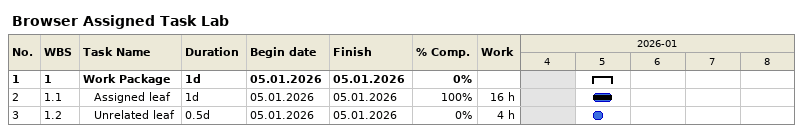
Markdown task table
Browser Assigned Task Lab

| ID | WBS | Task | Duration | Start | Finish | % complete | Work (h) |
|---|---|---|---|---|---|---|---|
| 1 | 1 | **Work Package** | 1d | 2026-01-05 | 2026-01-05 | 0 |  |
| 2 | 1.1 | Assigned leaf | 1d | 2026-01-05 | 2026-01-05 | 100 | 16 |
| 3 | 1.2 | Unrelated leaf | 0.5d | 2026-01-05 | 2026-01-05 | 0 | 4 |
